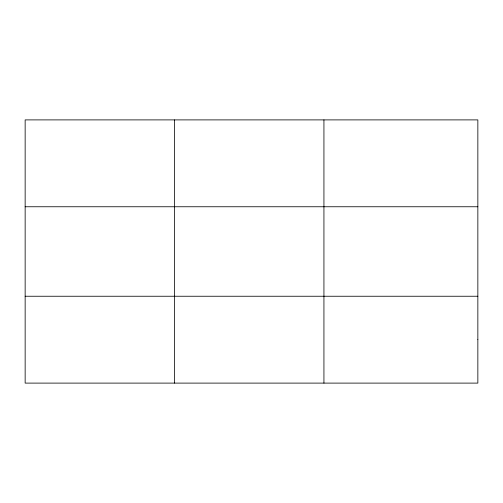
<?xml version="1.0" encoding="UTF-8"?>
<svg xmlns="http://www.w3.org/2000/svg" width="503" height="503" viewBox="0 0 503 503"><rect width="100%" height="100%" fill="white"/><g stroke="black" fill="none" stroke-linecap="round" stroke-linejoin="round"><path stroke-width="0.75" d="M174.541 383.104L174.541 119.896M323.932 383.104L323.932 119.896M25.15 206.758L477.85 206.758M25.15 296.242L477.85 296.242M477.85 339.676L477.85 383.104L25.15 383.104L25.15 119.896L477.85 119.896L477.85 339.676"/></g></svg>
